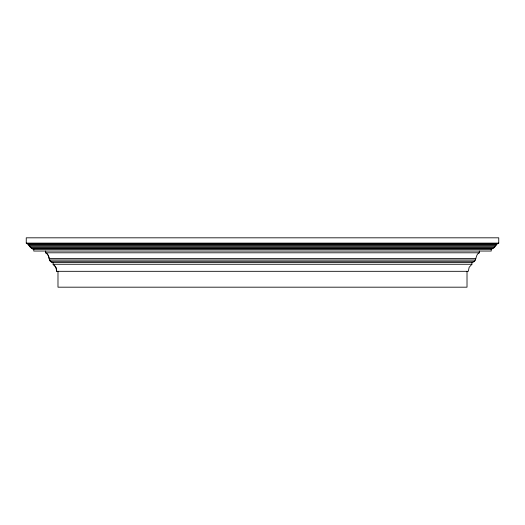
<?xml version="1.0" encoding="UTF-8"?>
<svg xmlns="http://www.w3.org/2000/svg" width="525" height="525" viewBox="0 0 525 525"><rect width="100%" height="100%" fill="white"/><g stroke="black" fill="none" stroke-linecap="round" stroke-linejoin="round"><path stroke-width="0.79" d="M45.688 251.042L45.688 252.801C50.236 254.658 47.696 262.041 53.084 262.5L471.916 262.5C477.304 262.041 474.764 254.658 479.312 252.801L479.312 251.042M495.738 245.877L496.873 244.086L498.75 243.108L498.75 237.818L26.25 237.818L26.25 243.108C29.512 244.171 30.069 248.614 33.771 249.277L491.229 249.277L493.743 247.918L495.738 245.877L29.262 245.877A4.082 4.082 0 0 0 27.254 243.475L497.746 243.475M471.916 262.5L471.916 264.265L469.153 267.304L468.313 271.313L56.687 271.313A7.829 7.829 0 0 0 53.084 264.265L53.084 262.5M26.25 243.108L498.75 243.108M28.127 244.086L496.873 244.086M28.809 244.906L496.191 244.906M30.181 246.973L494.819 246.973M31.257 247.918L493.743 247.918M32.465 248.692L492.535 248.692M479.312 252.801L45.688 252.801A7.468 7.468 0 0 1 49.212 258.484A4.003 4.003 0 0 0 51.594 262.159M49.212 258.484L475.788 258.484M49.508 259.993L475.492 259.993M50.334 261.279L474.666 261.279M471.916 264.265L53.084 264.265L55.847 267.304L56.687 271.313M491.229 249.277L491.229 251.042L33.771 251.042L33.771 249.277A9.509 9.509 0 0 1 29.262 245.877M467.014 271.313L467.014 287.182L57.986 287.182L57.986 271.313"/></g></svg>
